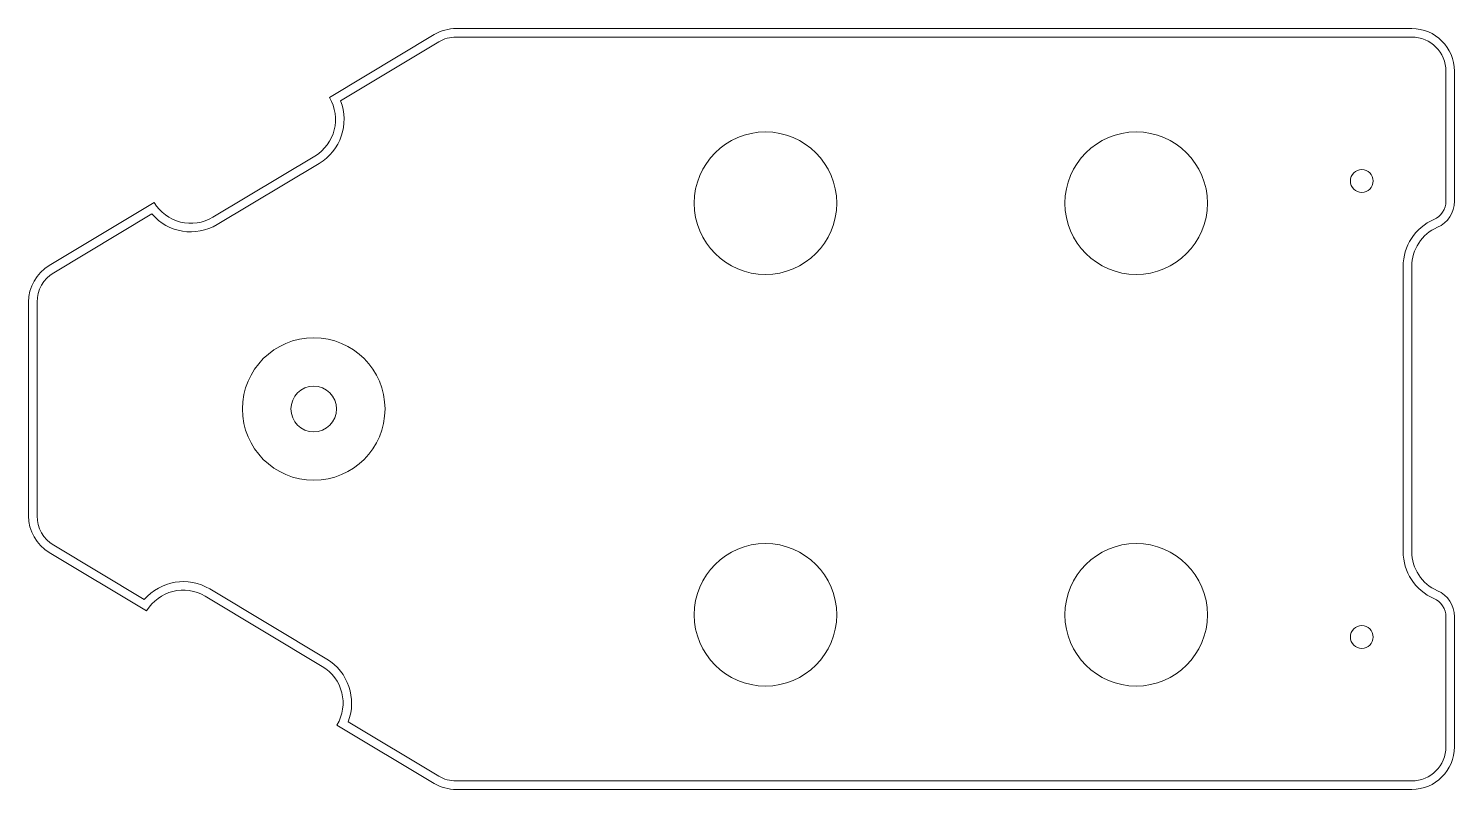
# Model space of a CAD drawing. Header units: millimetres. Extents: x -50 to 0, y -13.4 to 13.4.
import ezdxf

# ---------------------------------------------------------------- set-up
doc = ezdxf.new("R2010")
doc.units = ezdxf.units.MM

msp = doc.modelspace()

# ---------------------------------------------------------------- linework, layer by layer
at = {"color": 7, "linetype": 'Continuous', "lineweight": 15}
for p, q in [((-35.772, 13.136), (-39.449, 10.93)), ((-1.5, 13.35), (-35, 13.35)), ((-1.5, 13.05), (-35, 13.05)), ((-35.617, 12.879), (-39.059, 10.814)), ((-0.3, 7.291), (-0.3, 11.85)), ((0, 7.291), (0, 11.85)), ((-39.964, 8.872), (-43.536, 6.728)), ((-39.809, 8.614), (-43.382, 6.471)), ((-45.594, 7.243), (-49.272, 5.036)), ((-45.676, 6.844), (-49.117, 4.779)), ((-1.8, -5), (-1.8, 5)), ((-1.5, -5), (-1.5, 5)), ((-50, 3.75), (-50, -3.75)), ((-49.7, 3.75), (-49.7, -3.75)), ((-49.117, -4.779), (-45.94, -6.685)), ((-49.272, -5.036), (-45.859, -7.084)), ((-43.647, -6.312), (-39.545, -8.773)), ((-43.801, -6.569), (-39.699, -9.031)), ((-0.3, -11.85), (-0.3, -7.291)), ((0, -11.85), (0, -7.291)), ((-38.794, -10.973), (-35.617, -12.879)), ((-39.184, -11.089), (-35.772, -13.136)), ((-35, -13.05), (-1.5, -13.05)), ((-35, -13.35), (-1.5, -13.35))]:
    msp.add_line(p, q, dxfattribs=at)
for centre, radius in [((-24.16, 7.22), 2.5), ((-11.16, 7.22), 2.5), ((-3.25, 8), 0.4), ((-40, 0), 2.5), ((-40, 0), 0.8), ((-24.16, -7.22), 2.5), ((-11.16, -7.22), 2.5), ((-3.25, -8), 0.4)]:
    msp.add_circle(centre, radius, dxfattribs=at)
for centre, radius, start, end in [((-35, 11.85), 1.5, 90, 120.9638), ((-35, 11.85), 1.2, 90, 120.9638), ((-1.5, 11.85), 1.5, 0, 90), ((-1.5, 11.85), 1.2, 0, 90), ((-40.736, 10.158), 1.5, 300.9638, 30.9638), ((-40.736, 10.158), 1.8, 300.9638, 21.3697), ((-44.308, 8.015), 1.5, 210.9638, 300.9638), ((-1, 7.291), 0.7, 293.5782, 0), ((-1, 7.291), 1, 293.5782, 0), ((-44.308, 8.015), 1.8, 220.5578, 300.9638), ((0, 5), 1.8, 113.5782, 180), ((0, 5), 1.5, 113.5782, 180), ((-48.5, 3.75), 1.5, 120.9638, 180), ((-48.5, 3.75), 1.2, 120.9638, 180), ((-48.5, -3.75), 1.5, 180, 239.0362), ((-48.5, -3.75), 1.2, 180, 239.0362), ((0, -5), 1.8, 180, 246.4218), ((0, -5), 1.5, 180, 246.4218), ((-44.573, -7.856), 1.8, 59.0362, 139.4422), ((-44.573, -7.856), 1.5, 59.0362, 149.0362), ((-1, -7.291), 1, 0, 66.4218), ((-1, -7.291), 0.7, 0, 66.4218), ((-40.471, -10.317), 1.8, 338.6303, 59.0362), ((-40.471, -10.317), 1.5, 329.0362, 59.0362), ((-1.5, -11.85), 1.2, 270, 0), ((-1.5, -11.85), 1.5, 270, 0), ((-35, -11.85), 1.2, 239.0362, 270), ((-35, -11.85), 1.5, 239.0362, 270)]:
    msp.add_arc(centre, radius, start, end, dxfattribs=at)

doc.saveas('drawing.dxf')
